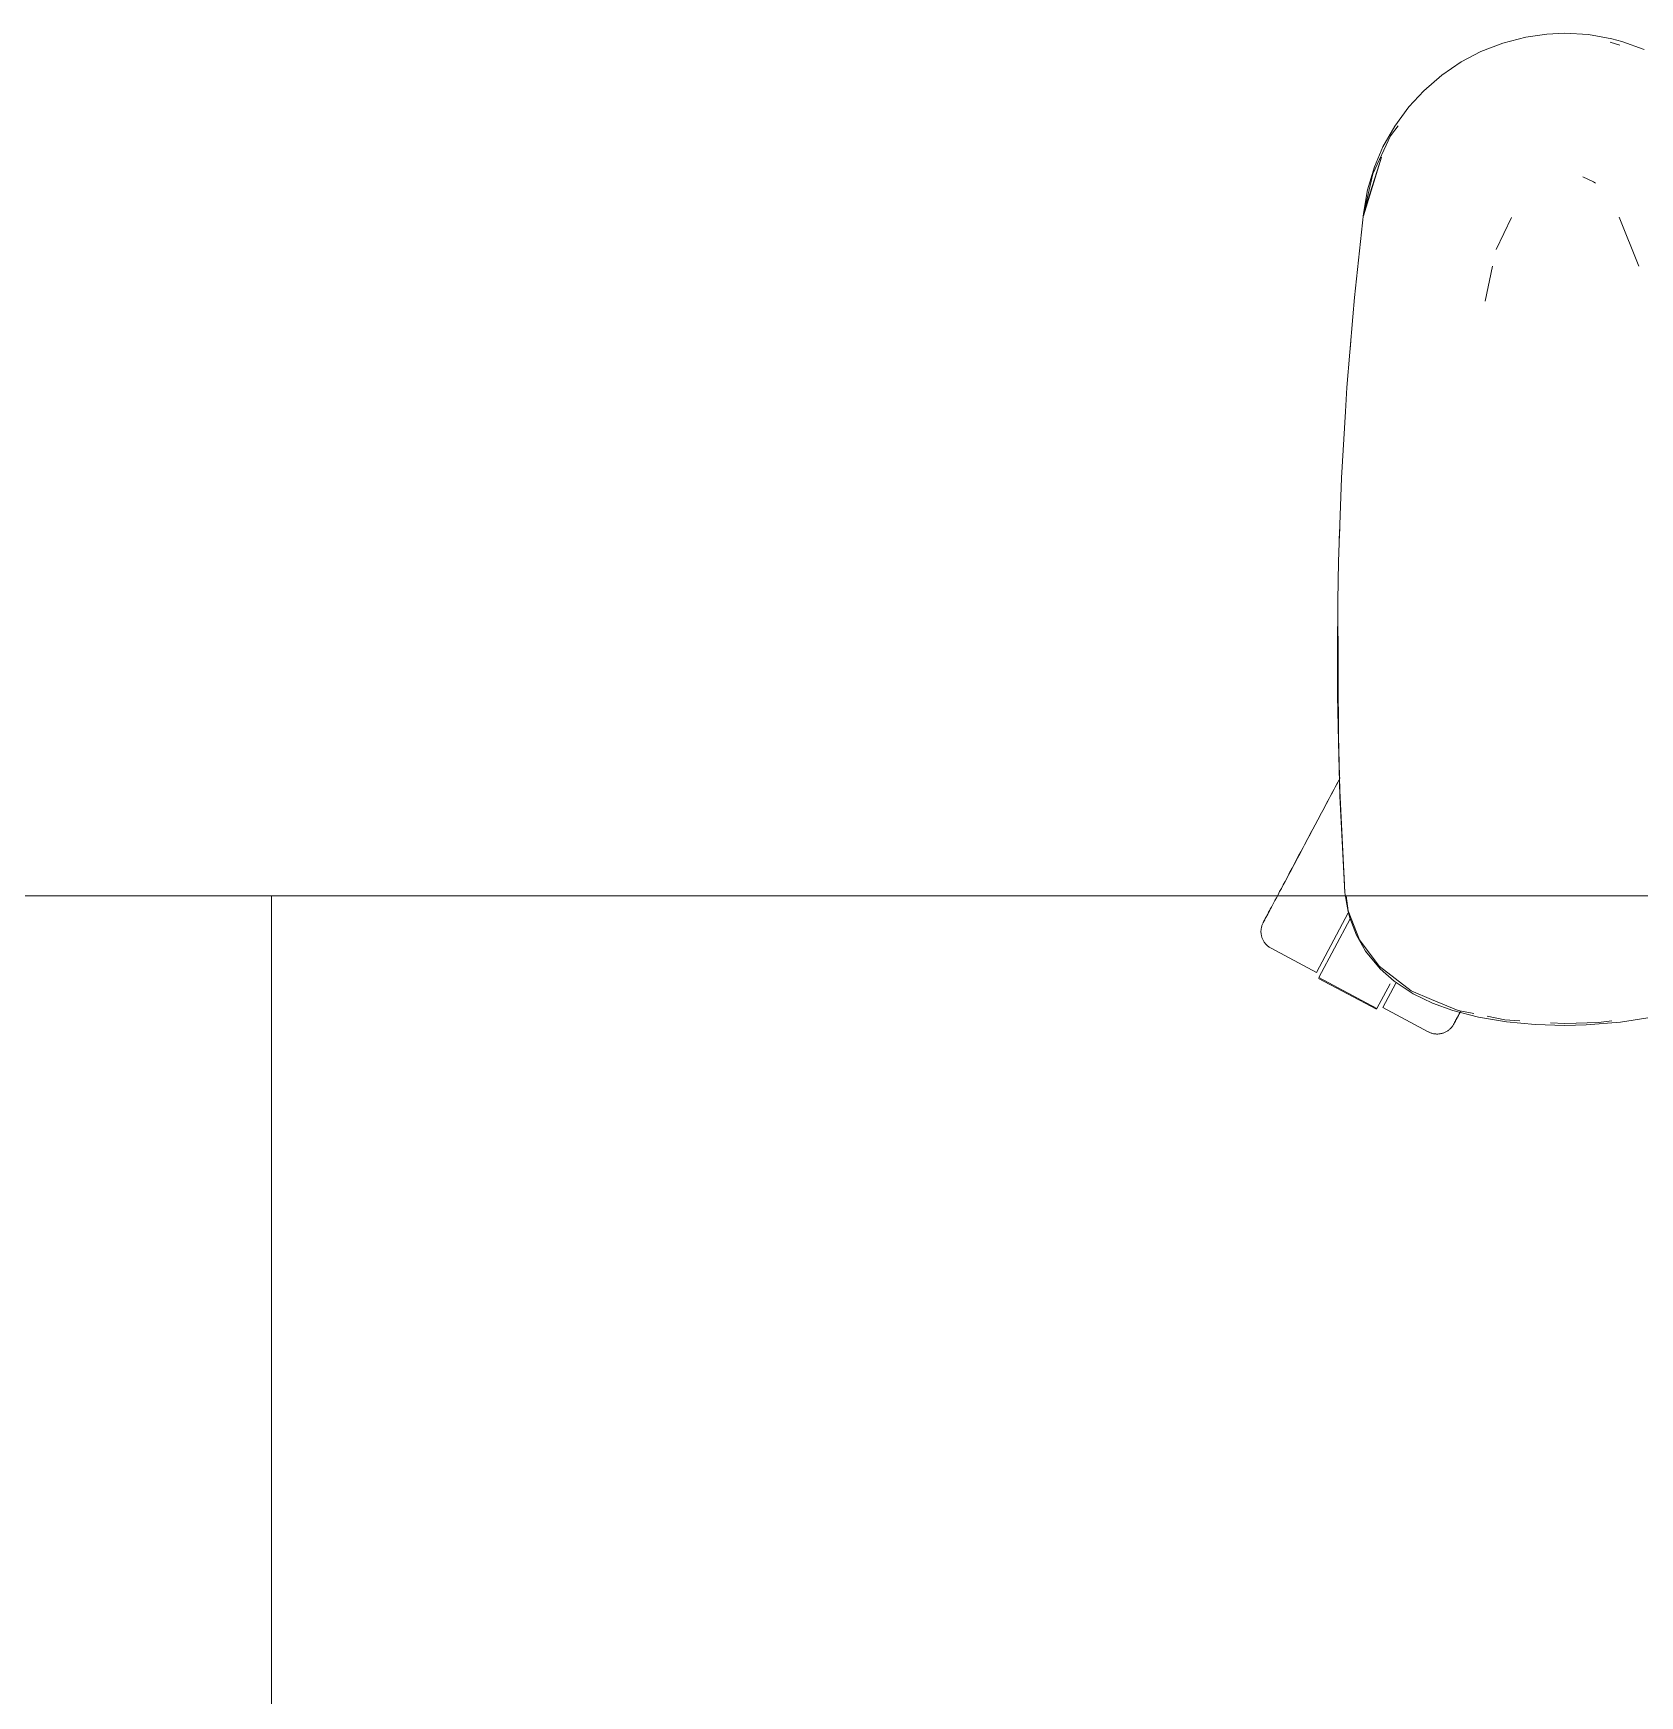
# Model space of a CAD drawing. Header units: millimetres. Extents: x 90978 to 295199, y -4084 to 97293.
# Drawn here: x 166588.5 to 166930.7, y 15917 to 16271.1 of the extents above; entities that cross this region are included whole.
import ezdxf

# ---------------------------------------------------------------- set-up
doc = ezdxf.new("R2010")
doc.units = ezdxf.units.MM
doc.header["$MEASUREMENT"] = 0
doc.layers.add('G-IMPT', color=8, linetype='CONTINUOUS', lineweight=9)
doc.layers.add('I-FURN', color=8, linetype='CONTINUOUS', lineweight=9)

msp = doc.modelspace()

# ---------------------------------------------------------------- linework, layer by layer
at = {"layer": 'G-IMPT'}
for p, q in [((166896.85, 16267.18), (166901.56, 16269.01)), ((166906.43, 16270.27), (166901.56, 16269.01)), ((166906.43, 16270.27), (166910.94, 16270.92)), ((166914.79, 16271.09), (166910.94, 16270.92)), ((166914.79, 16271.09), (166919.83, 16270.79)), ((166919.83, 16270.79), (166924.78, 16269.91)), ((166926.47, 16268.55), (166924.44, 16269.17)), ((166924.78, 16269.91), (166926.91, 16269.35)), ((166931.68, 16267.64), (166926.91, 16269.35)), ((166892.69, 16264.99), (166896.85, 16267.18)), ((166888.52, 16262.16), (166884.69, 16258.83)), ((166892.69, 16264.99), (166888.52, 16262.16)), ((166881.52, 16255.4), (166884.69, 16258.83)), ((166881.52, 16255.4), (166878.52, 16251.31)), ((166876.01, 16246.87), (166878.52, 16251.31)), ((166879.22, 16251.35), (166877.62, 16249.25)), ((166873.88, 16241.18), (166877.62, 16249.25)), ((166871.84, 16232.21), (166875.67, 16244.67)), ((166875.67, 16244.67), (166872.76, 16235.53)), ((166876.01, 16246.87), (166874.2, 16242.63)), ((166873.88, 16241.18), (166871.97, 16232.78)), ((166874.2, 16242.63), (166872.73, 16237.77)), ((166918.62, 16240.48), (166920.84, 16239.46)), ((166871.84, 16232.73), (166872.73, 16237.77)), ((166920.84, 16239.46), (166921.29, 16239.16)), ((166871.84, 16232.21), (166872.76, 16235.53)), ((166869.93, 16214.8), (166871.84, 16232.73)), ((166903.41, 16231.84), (166900.15, 16225.06)), ((166930.51, 16221.51), (166926.36, 16231.94)), ((166897.81, 16214.01), (166899.38, 16221.45)), ((166869.59, 16210.67), (166869.93, 16214.8)), ((166897.89, 16214.42), (166897.81, 16214.01)), ((166868.34, 16195.61), (166869.59, 16210.67)), ((166868.99, 16203.8), (166869.16, 16205.47)), ((166868.34, 16195.61), (166868.01, 16190.53)), ((166868.01, 16190.53), (166867.2, 16176.39)), ((166866.95, 16170.36), (166867.2, 16176.39)), ((166866.95, 16170.36), (166866.56, 16158.6)), ((166866.7, 16163.54), (166866.69, 16162.04)), ((166866.81, 16165.48), (166866.7, 16163.54)), ((166866.4, 16150.19), (166866.56, 16158.6)), ((166866.4, 16150.19), (166866.31, 16139.39)), ((166866.4, 16150.19), (166866.35, 16130)), ((166866.4, 16150.19), (166866.51, 16120.17)), ((166866.51, 16120.17), (166866.31, 16139.39)), ((166866.35, 16130), (166866.51, 16120.17)), ((166866.35, 16130), (166866.85, 16108.6)), ((166866.35, 16130), (166866.82, 16109.81)), ((166866.39, 16130), (166866.37, 16127.96)), ((166866.37, 16127.96), (166866.44, 16126.05)), ((166866.51, 16120.17), (166866.85, 16108.6)), ((166866.85, 16108.6), (166866.82, 16109.81)), ((166866.82, 16109.81), (166867.9, 16088.03)), ((166866.82, 16109.81), (166867.79, 16089.64)), ((166866.85, 16108.6), (166867.9, 16088.03)), ((166867.9, 16088.03), (166867.79, 16089.64)), ((166867.9, 16088.03), (166868.16, 16086.38)), ((166868.62, 16084.17), (166868.14, 16087.33)), ((166868.6, 16083.99), (166868.16, 16086.38)), ((166868.6, 16083.99), (166868.97, 16082.64)), ((166868.62, 16084.17), (166871.03, 16077.97)), ((166870.36, 16079), (166868.97, 16082.64)), ((166870.36, 16079), (166872.32, 16075.57)), ((166871.03, 16077.97), (166875.2, 16072.35)), ((166872.32, 16075.57), (166875.4, 16071.83)), ((166875.2, 16072.35), (166881.99, 16067.13)), ((166878.43, 16069.16), (166875.4, 16071.83)), ((166882.48, 16066.51), (166878.43, 16069.16)), ((166881.99, 16067.13), (166886.38, 16065.29)), ((166882.48, 16066.51), (166886.56, 16064.52)), ((166892, 16062.96), (166886.38, 16065.29)), ((166890.89, 16062.94), (166886.56, 16064.52)), ((166890.89, 16062.94), (166896.37, 16061.51)), ((166892, 16062.96), (166895.37, 16062.27)), ((166902.3, 16060.51), (166896.37, 16061.51)), ((166898.22, 16061.69), (166901.96, 16060.92)), ((166901.96, 16060.92), (166905.17, 16060.72)), ((166902.3, 16060.51), (166908.45, 16059.94)), ((166914.79, 16059.76), (166908.45, 16059.94)), ((166911.68, 16060.33), (166914.79, 16060.14)), ((166921.96, 16060.37), (166914.79, 16060.14)), ((166919.3, 16059.85), (166914.79, 16059.76)), ((166919.3, 16059.85), (166926.61, 16060.42)), ((166921.96, 16060.37), (166924.74, 16060.76)), ((166933.37, 16061.54), (166926.61, 16060.42))]:
    msp.add_line(p, q, dxfattribs=at)
at = {"layer": 'I-FURN'}
for p, q in [((166864.78, 16108.53), (166865.32, 16109.53)), ((166865.6, 16110.07), (166865.07, 16109.07)), ((166865.32, 16109.53), (166865.85, 16110.52)), ((166866.13, 16111.06), (166865.6, 16110.07)), ((166865.85, 16110.52), (166866.37, 16111.51)), ((166866.66, 16112.05), (166866.13, 16111.06)), ((166866.37, 16111.51), (166866.9, 16112.5)), ((166863.47, 16106.05), (166862.93, 16105.05)), ((166863.18, 16105.51), (166863.71, 16106.52)), ((166864, 16107.06), (166863.47, 16106.05)), ((166863.71, 16106.52), (166864.25, 16107.52)), ((166864.54, 16108.06), (166864, 16107.06)), ((166864.25, 16107.52), (166864.78, 16108.53)), ((166865.07, 16109.07), (166864.54, 16108.06)), ((166861.06, 16101.53), (166861.59, 16102.51)), ((166861.87, 16103.05), (166861.34, 16102.06)), ((166861.59, 16102.51), (166862.12, 16103.51)), ((166862.4, 16104.05), (166861.87, 16103.05)), ((166862.12, 16103.51), (166862.65, 16104.51)), ((166862.93, 16105.05), (166862.4, 16104.05)), ((166862.65, 16104.51), (166863.18, 16105.51)), ((166859.79, 16099.14), (166859.29, 16098.19)), ((166859.52, 16098.62), (166860.03, 16099.58)), ((166860.3, 16100.1), (166859.79, 16099.14)), ((166860.03, 16099.58), (166860.54, 16100.55)), ((166860.82, 16101.08), (166860.3, 16100.1)), ((166860.54, 16100.55), (166861.06, 16101.53)), ((166861.34, 16102.06), (166860.82, 16101.08)), ((166857.81, 16095.42), (166857.34, 16094.53)), ((166857.56, 16094.94), (166858.04, 16095.84)), ((166858.3, 16096.33), (166857.81, 16095.42)), ((166858.04, 16095.84), (166858.52, 16096.75)), ((166858.79, 16097.25), (166858.3, 16096.33)), ((166858.52, 16096.75), (166859.02, 16097.68)), ((166859.29, 16098.19), (166858.79, 16097.25)), ((166859.02, 16097.68), (166859.52, 16098.62)), ((166855.99, 16091.99), (166855.57, 16091.19)), ((166856.43, 16092.82), (166855.99, 16091.99)), ((166856.19, 16092.37), (166856.64, 16093.21)), ((166856.88, 16093.67), (166856.43, 16092.82)), ((166856.64, 16093.21), (166857.09, 16094.06)), ((166857.34, 16094.53), (166856.88, 16093.67)), ((166857.09, 16094.06), (166857.56, 16094.94)), ((166854, 16088.25), (166853.65, 16087.59)), ((166854.37, 16088.94), (166854, 16088.25)), ((166854.76, 16089.67), (166854.37, 16088.94)), ((166855.15, 16090.42), (166854.76, 16089.67)), ((166855.57, 16091.19), (166855.15, 16090.42)), ((166639.25, 16087.33), (165039.25, 16087.33)), ((165039.25, 16087.33), (166639.25, 16087.33)), ((166639.25, 15287.33), (166639.25, 16087.33)), ((166639.25, 16087.33), (166639.25, 15287.33)), ((168239.25, 16087.33), (166639.25, 16087.33)), ((166639.25, 16087.33), (166639.25, 15287.33)), ((166639.25, 15287.33), (166639.25, 16087.33)), ((166639.25, 16087.33), (168239.25, 16087.33)), ((166852.14, 16084.75), (166851.89, 16084.28)), ((166852, 16084.49), (166852.26, 16084.97)), ((166852.41, 16085.25), (166852.14, 16084.75)), ((166852.26, 16084.97), (166852.53, 16085.49)), ((166852.69, 16085.78), (166852.41, 16085.25)), ((166852.53, 16085.49), (166852.83, 16086.04)), ((166852.99, 16086.35), (166852.69, 16085.78)), ((166852.83, 16086.04), (166853.14, 16086.62)), ((166853.31, 16086.95), (166852.99, 16086.35)), ((166853.65, 16087.59), (166853.31, 16086.95)), ((166850.22, 16081.02), (166850.28, 16081.17)), ((166850.28, 16081.17), (166850.34, 16081.32)), ((166850.34, 16081.32), (166850.4, 16081.47)), ((166850.4, 16081.47), (166850.47, 16081.61)), ((166850.47, 16081.61), (166850.49, 16081.65)), ((166850.49, 16081.65), (166850.5, 16081.67)), ((166850.5, 16081.66), (166850.49, 16081.65)), ((166850.5, 16081.67), (166850.54, 16081.73)), ((166850.52, 16081.7), (166850.5, 16081.66)), ((166850.56, 16081.78), (166850.52, 16081.7)), ((166850.54, 16081.73), (166850.59, 16081.83)), ((166850.63, 16081.9), (166850.56, 16081.78)), ((166850.59, 16081.83), (166850.66, 16081.97)), ((166850.71, 16082.06), (166850.63, 16081.9)), ((166850.66, 16081.97), (166850.76, 16082.15)), ((166850.82, 16082.26), (166850.71, 16082.06)), ((166850.76, 16082.15), (166850.88, 16082.37)), ((166850.95, 16082.5), (166850.82, 16082.26)), ((166850.88, 16082.37), (166851.01, 16082.63)), ((166851.1, 16082.78), (166850.95, 16082.5)), ((166851.01, 16082.63), (166851.17, 16082.93)), ((166851.27, 16083.1), (166851.1, 16082.78)), ((166851.17, 16082.93), (166851.35, 16083.26)), ((166851.45, 16083.46), (166851.27, 16083.1)), ((166851.35, 16083.26), (166851.55, 16083.63)), ((166851.66, 16083.85), (166851.45, 16083.46)), ((166851.55, 16083.63), (166851.77, 16084.04)), ((166851.89, 16084.28), (166851.66, 16083.85)), ((166851.77, 16084.04), (166852, 16084.49)), ((166868.58, 16083.71), (166861.85, 16071.05)), ((166862.38, 16069.93), (166869.03, 16082.43)), ((166850.02, 16079.91), (166850.03, 16080.07)), ((166850.02, 16079.75), (166850.02, 16079.91)), ((166850.02, 16079.59), (166850.02, 16079.75)), ((166850.03, 16079.43), (166850.02, 16079.59)), ((166850.03, 16080.07), (166850.05, 16080.23)), ((166850.05, 16079.27), (166850.03, 16079.43)), ((166850.05, 16080.23), (166850.07, 16080.39)), ((166850.07, 16079.11), (166850.05, 16079.27)), ((166850.07, 16080.39), (166850.1, 16080.55)), ((166850.1, 16078.95), (166850.07, 16079.11)), ((166850.1, 16080.55), (166850.13, 16080.71)), ((166850.14, 16078.79), (166850.1, 16078.95)), ((166850.13, 16080.71), (166850.18, 16080.86)), ((166850.18, 16078.64), (166850.14, 16078.79)), ((166850.18, 16080.86), (166850.22, 16081.02)), ((166850.23, 16078.48), (166850.18, 16078.64)), ((166850.28, 16078.33), (166850.23, 16078.48)), ((166850.34, 16078.18), (166850.28, 16078.33)), ((166850.41, 16078.03), (166850.34, 16078.18)), ((166850.48, 16077.89), (166850.41, 16078.03)), ((166850.56, 16077.75), (166850.48, 16077.89)), ((166850.64, 16077.61), (166850.56, 16077.75)), ((166850.73, 16077.47), (166850.64, 16077.61)), ((166850.82, 16077.34), (166850.73, 16077.47)), ((166850.92, 16077.22), (166850.82, 16077.34)), ((166851.03, 16077.09), (166850.92, 16077.22)), ((166851.14, 16076.97), (166851.03, 16077.09)), ((166851.25, 16076.86), (166851.14, 16076.97)), ((166851.37, 16076.75), (166851.25, 16076.86)), ((166851.49, 16076.65), (166851.37, 16076.75)), ((166851.62, 16076.55), (166851.49, 16076.65)), ((166851.75, 16076.45), (166851.62, 16076.55)), ((166851.88, 16076.36), (166851.75, 16076.45)), ((166852.02, 16076.28), (166851.88, 16076.36)), ((166852.16, 16076.2), (166852.02, 16076.28)), ((166852.16, 16076.2), (166861.85, 16071.05)), ((166862.29, 16069.75), (166874.65, 16063.18)), ((166874.74, 16063.35), (166862.38, 16069.93)), ((166877.56, 16068.64), (166874.74, 16063.35)), ((166878.73, 16068.73), (166875.97, 16063.54)), ((166875.97, 16063.54), (166885.66, 16058.39)), ((166890.95, 16059.78), (166890.86, 16059.64)), ((166891.03, 16059.91), (166890.95, 16059.78)), ((166891.11, 16060.05), (166891.03, 16059.91)), ((166891.13, 16060.1), (166891.11, 16060.06)), ((166891.11, 16060.05), (166891.12, 16060.07)), ((166891.11, 16060.06), (166891.11, 16060.05)), ((166891.12, 16060.07), (166891.15, 16060.13)), ((166891.18, 16060.18), (166891.13, 16060.1)), ((166891.15, 16060.13), (166891.2, 16060.23)), ((166891.24, 16060.31), (166891.18, 16060.18)), ((166891.2, 16060.23), (166891.28, 16060.37)), ((166891.33, 16060.47), (166891.24, 16060.31)), ((166891.28, 16060.37), (166891.37, 16060.55)), ((166891.44, 16060.67), (166891.33, 16060.47)), ((166891.37, 16060.55), (166891.49, 16060.77)), ((166891.56, 16060.91), (166891.44, 16060.67)), ((166891.49, 16060.77), (166891.63, 16061.03)), ((166891.71, 16061.19), (166891.56, 16060.91)), ((166891.63, 16061.03), (166891.79, 16061.33)), ((166891.88, 16061.51), (166891.71, 16061.19)), ((166891.79, 16061.33), (166891.97, 16061.67)), ((166892.07, 16061.86), (166891.88, 16061.51)), ((166891.97, 16061.67), (166892.16, 16062.04)), ((166892.28, 16062.25), (166892.07, 16061.86)), ((166892.16, 16062.04), (166892.38, 16062.45)), ((166892.51, 16062.68), (166892.28, 16062.25)), ((166885.7, 16058.37), (166885.66, 16058.39)), ((166885.84, 16058.3), (166885.7, 16058.37)), ((166885.99, 16058.23), (166885.84, 16058.3)), ((166886.14, 16058.17), (166885.99, 16058.23)), ((166886.29, 16058.12), (166886.14, 16058.17)), ((166886.44, 16058.07), (166886.29, 16058.12)), ((166886.6, 16058.03), (166886.44, 16058.07)), ((166886.76, 16057.99), (166886.6, 16058.03)), ((166886.92, 16057.97), (166886.76, 16057.99)), ((166887.08, 16057.94), (166886.92, 16057.97)), ((166887.24, 16057.93), (166887.08, 16057.94)), ((166887.4, 16057.92), (166887.24, 16057.93)), ((166887.56, 16057.92), (166887.4, 16057.92)), ((166887.72, 16057.92), (166887.56, 16057.92)), ((166887.88, 16057.93), (166887.72, 16057.92)), ((166888.04, 16057.95), (166887.88, 16057.93)), ((166888.2, 16057.97), (166888.04, 16057.95)), ((166888.36, 16058), (166888.2, 16057.97)), ((166888.52, 16058.03), (166888.36, 16058)), ((166888.67, 16058.08), (166888.52, 16058.03)), ((166888.83, 16058.12), (166888.67, 16058.08)), ((166888.98, 16058.18), (166888.83, 16058.12)), ((166889.13, 16058.24), (166888.98, 16058.18)), ((166889.27, 16058.3), (166889.13, 16058.24)), ((166889.42, 16058.38), (166889.27, 16058.3)), ((166889.56, 16058.45), (166889.42, 16058.38)), ((166889.7, 16058.54), (166889.56, 16058.45)), ((166889.83, 16058.62), (166889.7, 16058.54)), ((166889.96, 16058.72), (166889.83, 16058.62)), ((166890.09, 16058.82), (166889.96, 16058.72)), ((166890.21, 16058.92), (166890.09, 16058.82)), ((166890.33, 16059.03), (166890.21, 16058.92)), ((166890.45, 16059.14), (166890.33, 16059.03)), ((166890.56, 16059.26), (166890.45, 16059.14)), ((166890.66, 16059.38), (166890.56, 16059.26)), ((166890.76, 16059.51), (166890.66, 16059.38)), ((166890.86, 16059.64), (166890.76, 16059.51))]:
    msp.add_line(p, q, dxfattribs=at)

doc.saveas('drawing.dxf')
